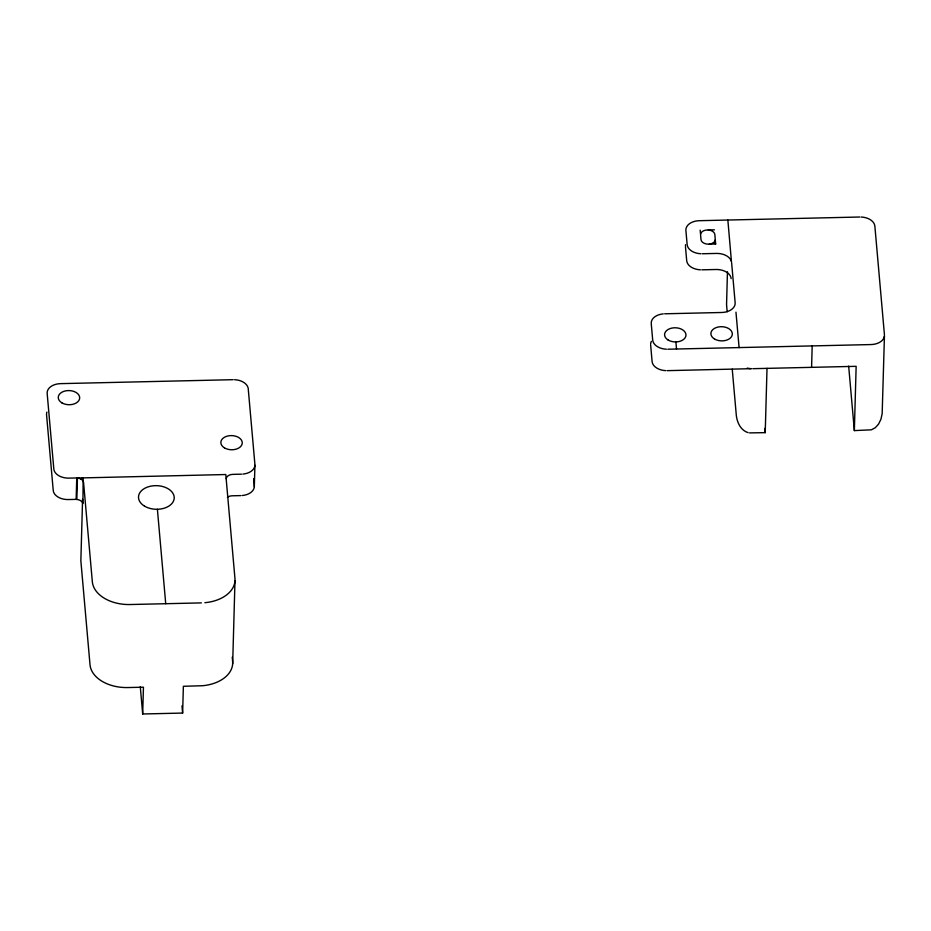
<?xml version="1.0" encoding="UTF-8"?>
<svg xmlns="http://www.w3.org/2000/svg" width="931" height="931" viewBox="0 0 931 931"><rect width="100%" height="100%" fill="white"/><g stroke="black" fill="none" stroke-linecap="round" stroke-linejoin="round"><path stroke-width="1.4" d="M80.671 478.93L83.173 477.789L82.917 503.485A7.145 4.725 1.6 0 0 76.842 499.447L77.448 478.022L225.791 474.531L226.198 478.79M82.58 499.225L80.857 560.823L90.016 664.757A35.727 23.624 1.6 0 0 127.756 687.555L143.444 687.206L142.687 713.984L182.627 713.065L183.372 686.287L202.539 685.728A35.727 23.624 1.6 0 0 232.634 661.487L232.25 657.158M232.669 663.803L234.984 580.781M254.314 486.75L254.919 465.314M727.46 271.759L726.552 304.6L727.181 311.78M749.56 432.903L765.224 432.647L767.016 368.362M811.588 367.338L812.181 345.913M667.795 349.218L871.009 344.563A14.291 9.45 1.6 0 0 884.45 335.719L882.169 413.725L880.912 419.334L878.538 424.14L875.28 427.736L871.381 429.819L854.355 430.599L856.148 366.325L752.76 368.688M700.577 234.403L700.159 230.143M709.236 244.108L715.671 243.992L715.264 239.721M707.991 229.98L714.426 229.817M859.767 217.016L699.332 220.694A14.291 9.45 1.6 0 0 685.891 229.538M702.242 253.756L716.509 253.43A14.291 9.45 1.6 0 1 731.452 261.634L727.856 220.042M701.799 269.827L716.055 269.501A14.291 9.45 1.6 0 1 731.149 278.625M664.664 313.794L721.711 312.49A14.291 9.45 1.6 0 0 735.141 302.715L731.603 262.554M233.146 379.685L60.585 383.642A14.291 9.45 1.6 0 0 47.167 393.417L53.823 469.003M667.19 370.654L751.352 368.676A14.291 9.45 1.6 0 1 747.232 368.094M76.051 477.964L68.917 478.127A14.291 9.45 1.6 0 1 53.975 469.922M241.478 474.17L232.913 474.368A7.145 4.725 1.6 0 0 226.256 478.325M75.446 499.388L68.324 499.551A14.291 9.45 1.6 0 1 53.37 491.347M240.873 495.595L232.319 495.792A7.145 4.725 1.6 0 0 227.397 497.294M201.375 602.892L130.072 604.533A35.727 23.624 1.6 0 1 92.332 581.724L83.522 482.06M76.842 499.447L76.144 499.388L76.749 477.964L77.448 478.022A7.145 4.725 1.6 0 1 83.371 481.606M748.163 432.647C740.704 430.459 736.98 422.313 736.293 415.11L732.243 369.188M713.46 242.654L715.671 243.992M884.438 334.788L874.861 226.14A14.291 9.45 1.6 0 0 861.163 217.028M848.665 366.116L854.355 430.599M764.84 428.341L765.224 432.647M735.967 312.164L739.098 347.589M715.252 239.267L714.845 234.542A7.145 4.725 1.6 0 0 708.689 230.038M700.577 234.868L700.996 239.593A7.145 4.725 1.6 0 0 708.538 244.155M685.903 230.469L687.148 244.644A14.291 9.45 1.6 0 0 700.845 253.744M685.449 246.54L686.706 260.715A14.291 9.45 1.6 0 0 700.391 269.815M675.894 341.933L676.523 349.02M651.235 323.569L652.701 340.106A14.291 9.45 1.6 0 0 666.387 349.206M650.641 344.994L652.096 361.531A14.291 9.45 1.6 0 0 665.793 370.643M248.24 388.809L254.908 464.394A14.291 9.45 1.6 0 1 242.875 474.088M253.674 478.685L254.303 485.819A14.291 9.45 1.6 0 1 242.269 495.513M226.21 479.256L234.949 578.454A35.727 23.624 1.6 0 1 204.867 602.694M181.987 705.884L182.627 713.065M157.397 509.28L165.73 603.707M140.29 686.694L142.687 713.984M53.23 490.428L46.562 414.842A14.291 9.45 1.6 0 1 46.934 412.084M700.636 233.937A7.145 4.725 1.6 0 1 707.292 229.98M715.206 240.186A7.145 4.725 1.6 0 1 709.922 244.027M685.437 245.609A14.291 9.45 1.6 0 1 685.565 244.69M651.223 322.638A14.291 9.45 1.6 0 1 663.268 313.875M650.629 344.063A14.291 9.45 1.6 0 1 651.409 341.351M234.554 379.697A14.291 9.45 1.6 0 1 248.088 387.878M714.496 338.977A10.718 7.087 1.6 0 0 732.115 335.381A10.718 7.087 1.6 0 0 718.243 327.002A10.718 7.087 1.6 0 0 714.496 338.977M668.155 340.036A10.718 7.087 1.6 0 0 685.763 336.452A10.718 7.087 1.6 0 0 671.903 328.073A10.718 7.087 1.6 0 0 668.155 340.036M61.853 402.832A10.718 7.087 1.6 0 0 79.461 399.248A10.718 7.087 1.6 0 0 65.601 390.869A10.718 7.087 1.6 0 0 61.853 402.832M224.429 447.858A10.718 7.087 1.6 0 0 242.048 444.273A10.718 7.087 1.6 0 0 228.188 435.894A10.718 7.087 1.6 0 0 224.429 447.858M144.491 506.115A17.864 11.812 1.6 0 0 173.853 500.133A17.864 11.812 1.6 0 0 150.741 486.168A17.864 11.812 1.6 0 0 144.491 506.115"/></g></svg>
